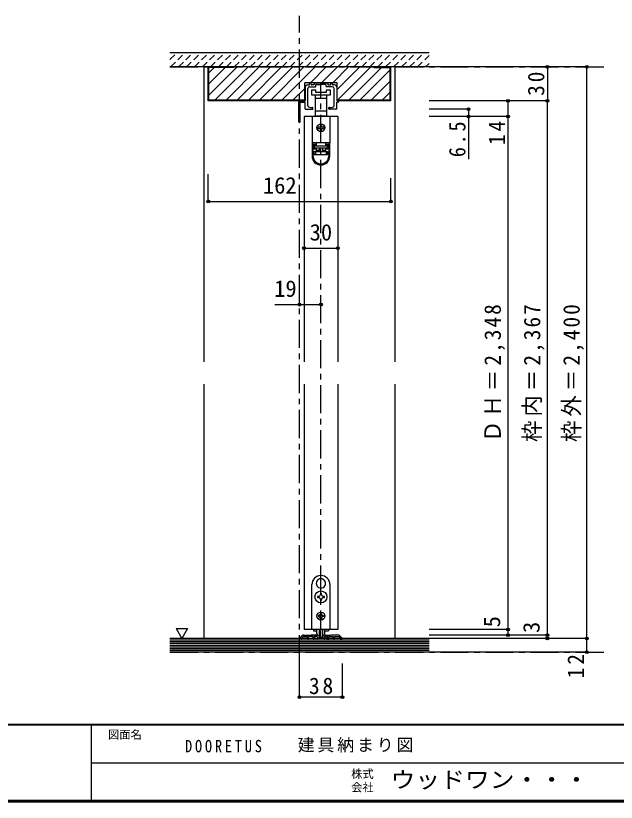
# Model space of a CAD drawing. Units: millimetres at full size, sheet at 1:5; details may follow other scales. Extents: x -973 to 977, y -718 to 696.
# Drawn here: x -65 to 468, y -701 to -2 of the extents above; entities that cross this region are included whole.
import ezdxf
from ezdxf.enums import TextEntityAlignment as Align

# ---------------------------------------------------------------- set-up
doc = ezdxf.new("R2010")
doc.units = ezdxf.units.MM
doc.header["$LTSCALE"] = 5
doc.header["$PDMODE"] = 32
doc.header["$PDSIZE"] = 2.5
doc.linetypes.add('CHAIN1', pattern=[8, 5, -1, 1, -1])
doc.linetypes.add('DASHED1', pattern=[1.8, 1.2, -0.6])
for name, color, linetype in [('0-1_通り芯', 4, 'CHAIN1'), ('0-3_仕上げ', 2, 'Continuous'), ('0-4_枠', 3, 'Continuous'), ('0-6_扉', 6, 'Continuous'), ('0-7_金物', 7, 'Continuous'), ('0-A_文字', 7, 'Continuous'), ('0-B_寸法', 7, 'Continuous'), ('0-C_ハッチ', 4, 'DASHED1'), ('F-0_補助線', 7, 'Continuous'), ('F-1_枠', 6, 'Continuous'), ('F-A_文字', 7, 'Continuous')]:
    doc.layers.add(name, color=color, linetype=linetype)
doc.styles.add('ＭＳ ゴシック', font='')
doc.styles.get('ＭＳ ゴシック').set_extended_font_data('MS Gothic')

# ---------------------------------------------------------------- blocks, each defined once
blk = doc.blocks.new('03')
at = {"layer": '0-B_寸法'}
for p, q in [((-11.079, 7.476), (-9.529, 7.476)), ((-9.229, 7.776), (-9.229, 9.176)), ((-8.029, 9.476), (-8.929, 9.476)), ((-7.729, 7.776), (-7.729, 9.176)), ((-5.529, 7.476), (-7.429, 7.476)), ((-5.229, 9.176), (-5.229, 7.776)), ((-4.929, 9.476), (6.771, 9.476)), ((-3.729, 6.276), (-3.729, 7.676)), ((-3.429, 7.976), (0.621, 7.976)), ((0.921, 8.276), (0.621, 7.976)), ((0.921, 8.276), (1.221, 7.976)), ((5.271, 7.976), (1.221, 7.976)), ((5.571, 6.276), (5.571, 7.676)), ((7.071, 9.176), (7.071, 7.776)), ((7.371, 7.476), (9.271, 7.476)), ((9.571, 7.776), (9.571, 9.176)), ((9.871, 9.476), (10.771, 9.476)), ((11.071, 7.776), (11.071, 9.176)), ((12.921, 7.476), (11.371, 7.476)), ((-13.079, 5.476), (-13.079, -6.524)), ((-10.679, -11.096), (-10.679, 4.476)), ((-9.229, 5.976), (-4.029, 5.976)), ((11.071, 5.976), (5.871, 5.976)), ((12.521, -11.096), (12.521, 4.476)), ((14.921, 5.476), (14.921, -6.524)), ((-18.179, -6.524), (-13.079, -6.524)), ((16.321, -6.524), (14.921, -6.524)), ((-18.679, -25.124), (-18.679, -7.024)), ((-17.479, -25.124), (-17.479, -8.224)), ((-16.979, -7.724), (-13.079, -7.724)), ((-13.079, -13.724), (-13.079, -7.724)), ((-6.229, -13.724), (-6.229, -12.649)), ((8.071, -13.724), (8.071, -12.649)), ((16.321, -7.724), (14.921, -7.724)), ((14.921, -13.724), (14.921, -7.724)), ((-12.779, -14.024), (-6.529, -14.024)), ((14.621, -14.024), (8.371, -14.024))]:
    blk.add_line(p, q, dxfattribs=at)
for centre, radius, start, end in [((-11.079, 5.476), 2, 90, 180), ((-9.529, 7.776), 0.3, 270, 0), ((-8.929, 9.176), 0.3, 90, 180), ((-8.029, 9.176), 0.3, 0, 90), ((-7.429, 7.776), 0.3, 180, 270), ((-5.529, 7.776), 0.3, 270, 0), ((-4.929, 9.176), 0.3, 90, 180), ((-3.429, 7.676), 0.3, 90, 180), ((5.271, 7.676), 0.3, 0, 90), ((6.771, 9.176), 0.3, 0, 90), ((7.371, 7.776), 0.3, 180, 270), ((9.271, 7.776), 0.3, 270, 0), ((9.871, 9.176), 0.3, 90, 180), ((10.771, 9.176), 0.3, 0, 90), ((11.371, 7.776), 0.3, 180, 270), ((12.921, 5.476), 2, 0, 90), ((-9.229, 4.476), 1.5, 90, 180), ((-4.029, 6.276), 0.3, 270, 0), ((5.871, 6.276), 0.3, 180, 270), ((11.071, 4.476), 1.5, 0, 90), ((-18.179, -7.024), 0.5, 90, 180), ((16.321, -7.124), 0.6, 0, 90), ((-16.979, -8.224), 0.5, 90, 180), ((-12.779, -13.724), 0.3, 180, 270), ((-9.679, -11.096), 1, 180, 243.25632), ((-7.879, -7.524), 5, 243.25632, 284.75682), ((-6.529, -12.649), 0.3, 0, 104.75682), ((-6.529, -13.724), 0.3, 270, 0), ((8.371, -12.649), 0.3, 75.24318, 180), ((8.371, -13.724), 0.3, 180, 270), ((9.721, -7.524), 5, 255.24318, 296.74368), ((11.521, -11.096), 1, 296.74368, 0), ((14.621, -13.724), 0.3, 270, 0), ((16.321, -7.124), 0.6, 270, 0), ((-18.079, -25.124), 0.6, 180, 0)]:
    blk.add_arc(centre, radius, start, end, dxfattribs=at)
blk = doc.blocks.new('下荷重(戸車)')
at = {"layer": '0-7_金物'}
for p, q in [((8.5, 37.107), (4.5, 37.107)), ((-5.25, 30.107), (0, 30.107)), ((0, 30.107), (5.25, 30.107)), ((5.25, 30.107), (5.25, 33.107)), ((5.25, 18.507), (5.25, 30.107)), ((0, 18.507), (-5.25, 18.507)), ((-5.25, 18.507), (-5.25, 14.107)), ((-5.25, 14.107), (-4, 14.107)), ((-4, 14.107), (-4, 13.807)), ((4, 14.107), (-4, 14.107)), ((5.25, 18.507), (0, 18.507)), ((4, 14.107), (5.25, 14.107)), ((4, 13.807), (4, 14.107)), ((5.25, 14.107), (5.25, 18.507)), ((7.9, 13.807), (-7.9, 13.807)), ((-7.9, 13.807), (-7.9, -9.493)), ((7.9, 13.807), (7.9, -9.493)), ((-1.5, 4.307), (-2.5, 4.307)), ((-2.5, 3.307), (-1.5, 3.307)), ((-0.5, 6.307), (-0.5, 5.307)), ((-0.5, 2.307), (-0.5, 1.307)), ((0.5, 5.307), (0.5, 6.307)), ((0.5, 1.307), (0.5, 2.307)), ((2.5, 4.307), (1.5, 4.307)), ((1.5, 3.307), (2.5, 3.307)), ((7.9, -9.493), (-7.9, -9.493)), ((-7.9, -9.493), (-7.9, -9.593)), ((-6.9, -9.593), (-7.9, -9.593)), ((-7.9, -9.593), (-7.9, -21.293)), ((-4.2, -9.593), (-6.9, -9.593)), ((-6.9, -21.293), (-6.9, -9.593)), ((-6.1, -10.593), (-6.1, -15.293)), ((-6.1, -10.593), (-4.2, -10.593)), ((-5.9, -11.693), (-5.9, -12.193)), ((-4, -11.693), (-5.9, -11.693)), ((-5.9, -12.193), (5.9, -12.193)), ((-5.9, -14.193), (-5.9, -12.193)), ((-4.9, -9.593), (-4.9, -9.493)), ((-4.2, -9.593), (-4.2, -10.593)), ((-4, -11.693), (-4, -9.493)), ((4, -9.493), (4, -11.693)), ((5.9, -11.693), (4, -11.693)), ((6.9, -9.593), (4.2, -9.593)), ((4.2, -10.593), (4.2, -9.593)), ((4.2, -11.593), (4.2, -10.593)), ((4.2, -10.593), (6.1, -10.593)), ((6.1, -11.593), (4.2, -11.593)), ((4.9, -9.493), (4.9, -9.593)), ((5.9, -12.193), (5.9, -11.693)), ((5.9, -12.193), (5.9, -14.193)), ((6.1, -15.293), (6.1, -10.593)), ((6.9, -9.593), (6.9, -21.293)), ((7.9, -9.593), (6.9, -9.593)), ((7.9, -9.493), (7.9, -9.593)), ((7.9, -21.293), (7.9, -9.593)), ((-6.1, -14.293), (-4.2, -14.293)), ((-4.2, -15.293), (-6.1, -15.293)), ((5.9, -14.193), (-5.9, -14.193)), ((-5.9, -17.193), (-4.9, -17.193)), ((-4.9, -17.193), (4.9, -17.193)), ((-4.9, -17.193), (-4.9, -20.193)), ((4.9, -20.193), (-4.9, -20.193)), ((-4.2, -14.293), (-4.2, -15.293)), ((-4.2, -15.293), (-4.2, -17.193)), ((-4, -16.193), (-4, -14.193)), ((-1.5, -14.193), (-1.5, -17.193)), ((1.5, -14.193), (1.5, -17.193)), ((1.5, -16.193), (4, -16.193)), ((6.1, -15.293), (4.2, -15.293)), ((4.2, -17.193), (4.2, -15.293)), ((4.9, -17.193), (5.9, -17.193)), ((5.9, -17.193), (5.9, -20.193))]:
    blk.add_line(p, q, dxfattribs=at)
for points in [[(-8.5, 33.107), (0, 33.107), (8.5, 33.107), (8.5, 37.107)], [(4.5, 37.107), (4.5, 35.107), (-4.5, 35.107), (-4.5, 37.107), (-8.5, 37.107), (-8.5, 33.107)], [(-5.25, 33.107), (-5.25, 30.107), (-5.25, 18.507)], [(-4.2, -10.593), (-4.2, -11.593), (-6.1, -11.593)], [(-4.9, -20.193), (-5.9, -20.193), (-5.9, -17.193)], [(-4, -17.193), (-4, -16.193), (-1.5, -16.193)], [(4, -14.193), (4, -16.193), (4, -17.193)], [(4.2, -15.293), (4.2, -14.293), (6.1, -14.293)], [(5.9, -20.193), (4.9, -20.193), (4.9, -17.193)]]:
    blk.add_lwpolyline(points, dxfattribs=at)
blk.add_circle((0, 3.807), 3.5, dxfattribs=at)
for centre, radius, start, end in [((-2.5, 3.807), 0.5, 90, 180), ((-2.5, 3.807), 0.5, 180, 270), ((-1.5, 5.307), 1, 270, 0), ((-1.5, 2.307), 1, 0, 90), ((0, 6.307), 0.5, 90, 180), ((0, 1.307), 0.5, 180, 270), ((0, 6.307), 0.5, 0, 90), ((0, 1.307), 0.5, 270, 0), ((1.5, 5.307), 1, 180, 270), ((1.5, 2.307), 1, 90, 180), ((2.5, 3.807), 0.5, 0, 90), ((2.5, 3.807), 0.5, 270, 0), ((0, -21.293), 7.9, 180, 0), ((0, -21.293), 6.9, 180, 0)]:
    blk.add_arc(centre, radius, start, end, dxfattribs=at)

msp = doc.modelspace()

# ---------------------------------------------------------------- linework, layer by layer
at = {"layer": '0-1_通り芯'}
for p, q in [((186.653, -577.5), (186.653, -2.5)), ((71.653, -48), (460.653, -48)), ((205.653, -555.5), (205.653, -62)), ((71.653, -567.5), (460.653, -567.5))]:
    msp.add_line(p, q, dxfattribs=at)
at = {"layer": '0-3_仕上げ'}
for p, q in [((301.653, -555.5), (71.653, -555.5)), ((301.653, -567.5), (71.653, -567.5))]:
    msp.add_line(p, q, dxfattribs=at)
at = {"layer": '0-3_仕上げ', "color": 7}
for p, q in [((301.653, -557), (71.653, -557)), ((301.653, -558.5), (71.653, -558.5)), ((301.653, -560), (71.653, -560)), ((301.653, -561.5), (71.653, -561.5)), ((301.653, -563), (71.653, -563)), ((301.653, -564.5), (71.653, -564.5)), ((301.653, -566), (71.653, -566))]:
    msp.add_line(p, q, dxfattribs=at)
at = {"layer": '0-4_枠', "color": 4}
for p, q in [((101.653, -48), (105.653, -48)), ((101.653, -48), (101.653, -309.75)), ((271.653, -48), (267.653, -48)), ((271.653, -309.75), (271.653, -48)), ((101.653, -329.75), (101.653, -555.5)), ((271.653, -555.5), (271.653, -329.75))]:
    msp.add_line(p, q, dxfattribs=at)
at = {"layer": '0-4_枠'}
for p, q in [((105.653, -78), (105.653, -48)), ((267.653, -48), (105.653, -48)), ((106.153, -77.5), (106.153, -48.5)), ((252.653, -48.5), (252.653, -48)), ((252.653, -48.5), (267.153, -48.5)), ((267.153, -77.5), (267.153, -48.5)), ((267.653, -78), (267.653, -48)), ((191.253, -78), (191.253, -62)), ((220.053, -62), (191.253, -62)), ((220.053, -78), (220.053, -62)), ((191.253, -78), (105.653, -78)), ((191.253, -77.5), (106.153, -77.5)), ((267.153, -77.5), (220.053, -77.5)), ((267.653, -78), (220.053, -78))]:
    msp.add_line(p, q, dxfattribs=at)
msp.add_lwpolyline([(128.153, -48), (128.153, -48.5), (106.153, -48.5)], dxfattribs=at)
at = {"layer": '0-6_扉'}
for p, q in [((220.653, -92), (190.653, -92)), ((190.653, -92), (190.653, -309.75)), ((220.653, -92), (220.653, -309.75)), ((190.653, -329.75), (190.653, -547.5)), ((220.653, -329.75), (220.653, -547.5)), ((220.653, -547.5), (190.653, -547.5))]:
    msp.add_line(p, q, dxfattribs=at)
at = {"layer": '0-7_金物'}
for p, q in [((205.554, -502.351), (205.653, -502.45)), ((205.752, -502.351), (205.653, -502.45)), ((197.653, -547.5), (197.653, -507.5)), ((202.011, -508.489), (202.146, -508.525)), ((202.109, -508.66), (202.146, -508.525)), ((209.295, -508.489), (209.16, -508.525)), ((209.197, -508.66), (209.16, -508.525)), ((213.653, -507.5), (213.653, -547.5)), ((205.153, -515.35), (205.153, -516.3)), ((206.153, -515.35), (205.153, -515.35)), ((206.153, -516.3), (206.153, -515.35)), ((203.453, -518), (202.503, -518)), ((202.503, -518), (202.503, -519)), ((202.503, -519), (203.453, -519)), ((206.153, -521.65), (206.153, -520.7)), ((208.803, -518), (207.853, -518)), ((207.853, -519), (208.803, -519)), ((208.803, -519), (208.803, -518)), ((203.853, -535), (203.253, -535)), ((203.253, -535), (203.253, -536)), ((203.253, -536), (203.853, -536)), ((205.153, -533.1), (206.153, -533.1)), ((205.153, -533.1), (205.153, -533.7)), ((205.153, -537.3), (205.153, -537.9)), ((206.153, -533.1), (206.153, -533.7)), ((206.153, -537.3), (206.153, -537.9)), ((207.453, -535), (208.053, -535)), ((206.153, -537.9), (205.153, -537.9)), ((213.653, -547.5), (197.653, -547.5)), ((199.053, -547.5), (199.053, -548.7)), ((199.053, -548.7), (202.185, -548.7)), ((202.153, -550.921), (202.153, -547.5)), ((204.153, -547.5), (204.153, -554.121)), ((207.153, -547.5), (207.153, -554.112)), ((209.121, -548.7), (212.253, -548.7)), ((209.153, -550.921), (209.153, -547.5)), ((212.253, -547.5), (212.253, -548.7)), ((206.853, -554.421), (204.453, -554.421))]:
    msp.add_line(p, q, dxfattribs=at)
at = {"layer": '0-7_金物', "color": 3}
for p, q in [((189.077, -552.793), (186.712, -555.159)), ((188.453, -555.5), (186.853, -555.5)), ((188.653, -554.914), (189.867, -553.7)), ((188.653, -555.3), (188.653, -554.914)), ((189.784, -552.5), (196.353, -552.5)), ((189.867, -553.7), (193.653, -553.7)), ((193.653, -555.2), (193.653, -553.7)), ((193.953, -555.5), (194.353, -555.5)), ((194.653, -555.2), (194.653, -553.7)), ((202.424, -552.5), (196.953, -552.5)), ((200.253, -555.5), (198.953, -555.5)), ((202.053, -553.7), (199.653, -553.7)), ((199.653, -553.7), (199.653, -554.7)), ((200.253, -554.7), (199.653, -554.7)), ((202.553, -554.2), (202.553, -555.2)), ((202.578, -552.524), (203.707, -552.888)), ((208.453, -555.5), (202.853, -555.5)), ((204.053, -553.364), (204.053, -554.4)), ((204.353, -554.7), (206.953, -554.7)), ((207.253, -553.364), (207.253, -554.4)), ((208.728, -552.524), (207.6, -552.888)), ((208.753, -554.2), (208.753, -555.2)), ((208.882, -552.5), (214.353, -552.5)), ((209.253, -553.7), (211.653, -553.7)), ((211.053, -554.7), (211.653, -554.7)), ((211.053, -555.5), (212.353, -555.5)), ((211.653, -553.7), (211.653, -554.7)), ((212.653, -555.2), (212.653, -553.7)), ((212.653, -553.7), (216.653, -553.7)), ((221.522, -552.5), (214.953, -552.5)), ((216.653, -555.2), (216.653, -553.7)), ((217.353, -555.5), (216.953, -555.5)), ((217.653, -553.7), (221.439, -553.7)), ((217.653, -555.2), (217.653, -553.7)), ((222.653, -554.914), (221.439, -553.7)), ((222.229, -552.793), (224.594, -555.159)), ((222.653, -555.3), (222.653, -554.914)), ((222.853, -555.5), (224.453, -555.5))]:
    msp.add_line(p, q, dxfattribs=at)
at = {"layer": '0-7_金物'}
for points in [[(205.153, -520.7), (205.153, -521.65), (206.153, -521.65)], [(208.053, -535), (208.053, -536), (207.453, -536)]]:
    msp.add_lwpolyline(points, dxfattribs=at)
at = {"layer": '0-7_金物', "color": 3}
for points in [[(198.653, -555.2), (198.653, -553.7), (194.653, -553.7)], [(196.353, -552.5), (196.653, -552.8), (196.953, -552.5)], [(214.953, -552.5), (214.653, -552.8), (214.353, -552.5)]]:
    msp.add_lwpolyline(points, dxfattribs=at)
at = {"layer": '0-7_金物'}
for centre, radius in [((205.653, -518.5), 5.35), ((205.653, -535.5), 3.5)]:
    msp.add_circle(centre, radius, dxfattribs=at)
for centre, radius, start, end in [((205.653, -507.5), 8, 0, 180), ((205.653, -506.5), 4.15, 91.3645, 208.6355), ((205.653, -506.5), 4.15, 331.3645, 88.6355), ((205.653, -506.5), 4.15, 211.3645, 328.6355), ((203.453, -516.3), 1.7, 270, 0), ((207.853, -516.3), 1.7, 180, 270), ((203.453, -520.7), 1.7, 0, 90), ((207.853, -520.7), 1.7, 90, 180), ((203.853, -533.7), 1.3, 270, 0), ((203.853, -537.3), 1.3, 0, 90), ((207.453, -533.7), 1.3, 180, 270), ((207.453, -537.3), 1.3, 90, 180), ((204.153, -550.921), 2, 180, 264.78409), ((207.153, -550.921), 2, 275.21591, 0), ((203.953, -553.112), 0.2, 0, 84.78409), ((204.453, -554.121), 0.3, 180, 270), ((206.853, -554.121), 0.3, 270, 0), ((207.353, -553.112), 0.2, 95.21591, 180)]:
    msp.add_arc(centre, radius, start, end, dxfattribs=at)
at = {"layer": '0-7_金物', "color": 3}
for centre, radius, start, end in [((186.453, -555.3), 0.2, 270, 45), ((186.853, -555.3), 0.2, 135, 270), ((188.453, -555.3), 0.2, 270, 0), ((189.784, -553.5), 1, 90, 135), ((193.953, -555.2), 0.3, 180, 270), ((194.353, -555.2), 0.3, 270, 0), ((198.953, -555.2), 0.3, 180, 270), ((200.253, -555.1), 0.4, 0, 90), ((200.253, -555.1), 0.4, 270, 0), ((202.053, -554.2), 0.5, 0, 90), ((202.424, -553), 0.5, 72.1213, 90), ((202.853, -555.2), 0.3, 180, 270), ((203.553, -553.364), 0.5, 0, 72.1213), ((204.353, -554.4), 0.3, 180, 270), ((206.953, -554.4), 0.3, 270, 0), ((207.753, -553.364), 0.5, 107.8787, 180), ((208.453, -555.2), 0.3, 270, 0), ((208.882, -553), 0.5, 90, 107.8787), ((209.253, -554.2), 0.5, 90, 180), ((211.053, -555.1), 0.4, 90, 180), ((211.053, -555.1), 0.4, 180, 270), ((212.353, -555.2), 0.3, 270, 0), ((216.953, -555.2), 0.3, 180, 270), ((217.353, -555.2), 0.3, 270, 0), ((221.522, -553.5), 1, 45, 90), ((222.853, -555.3), 0.2, 180, 270), ((224.453, -555.3), 0.2, 270, 45)]:
    msp.add_arc(centre, radius, start, end, dxfattribs=at)
at = {"layer": '0-A_文字'}
msp.add_line((77.218, -546.686), (82.218, -555.347), dxfattribs=at)
msp.add_lwpolyline([(77.218, -546.686), (87.218, -546.686), (82.218, -555.347)], dxfattribs=at)
at = {"layer": '0-B_寸法', "color": 2}
for p, q in [((301.653, -35.5), (71.653, -35.5)), ((301.653, -48), (71.653, -48))]:
    msp.add_line(p, q, dxfattribs=at)
at = {"layer": '0-B_寸法', "color": 4, "linetype": 'DASHED1'}
for p, q in [((71.653, -41.466), (77.619, -35.5)), ((72.19, -48), (84.69, -35.5)), ((79.261, -48), (91.761, -35.5)), ((86.332, -48), (98.832, -35.5)), ((93.404, -48), (105.904, -35.5)), ((100.475, -48), (112.975, -35.5)), ((107.546, -48), (120.046, -35.5)), ((114.617, -48), (127.117, -35.5)), ((121.688, -48), (134.188, -35.5)), ((128.759, -48), (141.259, -35.5)), ((135.83, -48), (148.33, -35.5)), ((142.901, -48), (155.401, -35.5)), ((149.972, -48), (162.472, -35.5)), ((157.043, -48), (169.543, -35.5)), ((164.114, -48), (176.614, -35.5)), ((171.185, -48), (183.685, -35.5)), ((178.256, -48), (190.756, -35.5)), ((185.327, -48), (197.827, -35.5)), ((192.399, -48), (204.899, -35.5)), ((199.47, -48), (211.97, -35.5)), ((206.541, -48), (219.041, -35.5)), ((213.612, -48), (226.112, -35.5)), ((220.683, -48), (233.183, -35.5)), ((227.754, -48), (240.254, -35.5)), ((234.825, -48), (247.325, -35.5)), ((241.896, -48), (254.396, -35.5)), ((248.967, -48), (261.467, -35.5)), ((256.038, -48), (268.538, -35.5)), ((263.109, -48), (275.609, -35.5)), ((270.18, -48), (282.68, -35.5)), ((277.251, -48), (289.751, -35.5)), ((284.322, -48), (296.822, -35.5)), ((291.393, -48), (301.653, -37.74)), ((298.465, -48), (301.653, -44.812))]:
    msp.add_line(p, q, dxfattribs=at)
at = {"layer": '0-B_寸法', "color": 4}
for p, q in [((441.653, -48), (301.653, -48)), ((406.653, -48), (406.653, -78)), ((441.653, -555.5), (441.653, -48)), ((406.653, -78), (301.653, -78)), ((371.653, -78), (371.653, -92)), ((406.653, -552.5), (406.653, -78)), ((336.653, -85.5), (301.653, -85.5)), ((336.653, -85.5), (336.653, -129.957)), ((371.653, -92), (301.653, -92)), ((371.653, -92), (371.653, -547.5)), ((105.653, -167.304), (105.653, -143.246)), ((267.653, -167.304), (267.653, -146.746)), ((105.653, -167.304), (267.653, -167.304)), ((190.653, -209), (220.653, -209)), ((164.653, -259), (205.653, -259)), ((371.653, -547.5), (301.653, -547.5)), ((371.653, -547.5), (371.653, -552.5)), ((406.653, -552.5), (301.653, -552.5)), ((441.653, -555.5), (301.653, -555.5)), ((406.653, -555.5), (406.653, -552.5)), ((441.653, -567.5), (441.653, -555.5)), ((441.653, -567.5), (301.653, -567.5)), ((186.653, -607.5), (186.653, -577.5)), ((224.653, -607.5), (224.653, -577.5)), ((224.653, -607.5), (186.653, -607.5))]:
    msp.add_line(p, q, dxfattribs=at)
at = {"layer": '0-B_寸法'}
for p in [(406.653, -48), (441.653, -48), (371.653, -78), (406.653, -78), (336.653, -85.5), (336.653, -92), (371.653, -92), (105.653, -167.304), (267.653, -167.304), (190.653, -209), (220.653, -209), (186.653, -259), (205.653, -259), (371.653, -547.5), (371.653, -552.5), (406.653, -552.5), (406.653, -555.5), (441.653, -555.5), (441.653, -567.5), (186.653, -607.5), (224.653, -607.5)]:
    msp.add_point(p, dxfattribs=at)
at = {"layer": '0-C_ハッチ', "linetype": 'Continuous'}
for p, q in [((106.153, -72.986), (131.139, -48)), ((106.153, -63.087), (120.739, -48.5)), ((106.153, -53.187), (110.84, -48.5)), ((111.538, -77.5), (141.038, -48)), ((121.438, -77.5), (150.938, -48)), ((131.337, -77.5), (160.837, -48)), ((170.737, -48), (141.237, -77.5)), ((180.636, -48), (151.136, -77.5)), ((161.036, -77.5), (190.536, -48)), ((170.935, -77.5), (200.435, -48)), ((196.335, -62), (210.335, -48)), ((206.234, -62), (220.234, -48)), ((216.134, -62), (230.134, -48)), ((220.053, -67.98), (240.033, -48)), ((220.433, -77.5), (249.933, -48)), ((230.332, -77.5), (259.332, -48.5)), ((240.232, -77.5), (267.153, -50.579)), ((250.131, -77.5), (267.153, -60.478)), ((180.835, -77.5), (191.253, -67.082)), ((260.031, -77.5), (267.153, -70.378)), ((190.734, -77.5), (191.253, -76.981))]:
    msp.add_line(p, q, dxfattribs=at)
at = {"layer": 'F-1_枠'}
for p, q in [((976.653, -631.667), (-973.347, -631.667)), ((976.653, -632.5), (-973.347, -632.5)), ((1.653, -632.5), (1.653, -699.167)), ((1.653, -665.833), (974.986, -665.834)), ((976.653, -699.167), (-973.347, -699.167)), ((976.653, -700), (-973.347, -700)), ((976.653, -700.833), (-973.347, -700.833))]:
    msp.add_line(p, q, dxfattribs=at)

# ---------------------------------------------------------------- block references
at = {"layer": '0-7_金物'}
for name, p in [('03', (204.732, -71.476)), ('下荷重(戸車)', (205.653, -105.807))]:
    msp.add_blockref(name, p, dxfattribs=at)

# ---------------------------------------------------------------- texts
at = {"layer": '0-B_寸法', "style": 'ＭＳ ゴシック'}
for s, p in [('162', (154.177, -164.804)), ('30', (195.653, -206.5)), ('19', (164.153, -256.5))]:
    msp.add_text(s, height=14.66, dxfattribs=at).set_placement(p, align=Align.BOTTOM_LEFT)
for s, p in [('5', (369.153, -545.5)), ('3', (404.153, -550.5))]:
    msp.add_text(s, height=14.66, rotation=90, dxfattribs=at).set_placement(p, align=Align.BOTTOM_LEFT)
at = {"layer": '0-B_寸法', "char_height": 14.66, "attachment_point": 7, "rotation": 90, "style": 'ＭＳ ゴシック'}
for s, insert in [('\\T1.27;\\W0.95;30', (404.153, -73.625)), ('\\T1.27;\\W0.9;6.5', (334.153, -128.113)), ('\\T1.27;\\W0.95;14', (369.153, -117.318)), ('\\T1.19;\\W0.95;ＤＨ＝2,348', (369.153, -381)), ('\\T1.19;\\W0.95;枠内＝2,367', (404.153, -381)), ('\\T1.19;\\W0.95;枠外＝2,400', (439.153, -381)), ('\\T1.27;\\W0.95;12', (439.153, -590.75))]:
    msp.add_mtext(s, dxfattribs=dict(at, insert=insert))
at = {"layer": '0-B_寸法', "insert": (195.028, -605), "char_height": 14.66, "attachment_point": 7, "style": 'ＭＳ ゴシック'}
msp.add_mtext('\\T1.27;\\W0.95;38', dxfattribs=at)
at = {"layer": 'F-0_補助線', "char_height": 11, "attachment_point": 7, "style": 'ＭＳ ゴシック'}
for s, insert in [('\\T1.39;\\W0.85;DOORETUS', (84.986, -656.667)), ('\\T1.17;建具納まり図', (184.986, -656.667))]:
    msp.add_mtext(s, dxfattribs=dict(at, insert=insert))
at = {"layer": 'F-A_文字', "style": 'ＭＳ ゴシック'}
for s, p in [('図面名', (16.653, -646.667)), ('株式', (232.486, -681.5)), ('会社', (232.486, -693.5))]:
    msp.add_text(s, height=7.331, dxfattribs=at).set_placement(p, align=Align.BOTTOM_LEFT)
at = {"layer": 'F-A_文字', "style": 'ＭＳ ゴシック', "width": 1.1}
msp.add_text('ウッドワン・・・', height=14.66, dxfattribs=at).set_placement((267.486, -692.5), align=Align.BOTTOM_LEFT)

doc.saveas('drawing.dxf')
